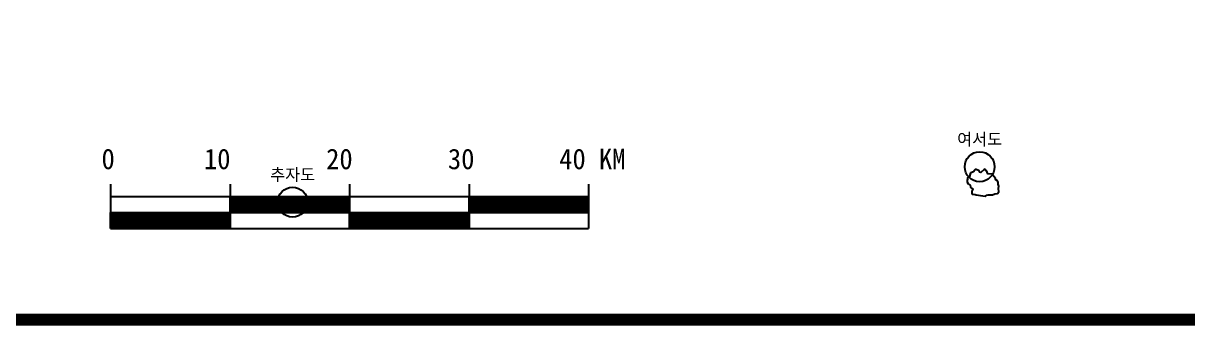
# Model space of a CAD drawing. Header units: millimetres. Extents: x -954552 to 1497340, y -301250 to 736091.
# Drawn here: x 112321 to 209764, y 41400 to 66677 of the extents above; entities that cross this region are included whole.
import ezdxf
from ezdxf.enums import TextEntityAlignment as Align

# ---------------------------------------------------------------- set-up
doc = ezdxf.new("R2010")
doc.units = ezdxf.units.MM
for name, color, linetype in [('2122', 7, 'Continuous'), ('AWS', 4, 'Continuous'), ('AWS명', 2, 'Continuous')]:
    doc.layers.add(name, color=color, linetype=linetype)
doc.styles.add('GHS', font='')
doc.styles.get("Standard").update_dxf_attribs({"font": ''})
doc.styles.get('GHS').set_extended_font_data('BatangChe')
doc.styles.get('Standard').set_extended_font_data('Gulim')

# ---------------------------------------------------------------- blocks, each defined once
blk = doc.blocks.new('*X1')
at = {"color": 0, "linetype": 'Continuous'}
for p, q in [((330161, -42270), (340161, -42270)), ((330161, -42280), (340161, -42280)), ((330161, -42290), (340161, -42290)), ((330161, -42300), (340161, -42300)), ((330161, -42310), (340161, -42310)), ((330161, -42320), (340161, -42320)), ((330161, -42330), (340161, -42330)), ((330161, -42340), (340161, -42340)), ((330161, -42350), (340161, -42350)), ((330161, -42360), (340161, -42360)), ((330161, -42370), (340161, -42370)), ((330161, -42380), (340161, -42380)), ((330161, -42390), (340161, -42390)), ((330161, -42400), (340161, -42400)), ((330161, -42410), (340161, -42410)), ((330161, -42420), (340161, -42420)), ((330161, -42430), (340161, -42430)), ((330161, -42440), (340161, -42440)), ((330161, -42450), (340161, -42450)), ((330161, -42460), (340161, -42460)), ((330161, -42470), (340161, -42470)), ((330161, -42480), (340161, -42480)), ((330161, -42490), (340161, -42490)), ((330161, -42500), (340161, -42500)), ((330161, -42510), (340161, -42510)), ((330161, -42520), (340161, -42520)), ((330161, -42530), (340161, -42530)), ((330161, -42540), (340161, -42540)), ((330161, -42550), (340161, -42550)), ((330161, -42560), (340161, -42560)), ((330161, -42570), (340161, -42570)), ((330161, -42580), (340161, -42580)), ((330161, -42590), (340161, -42590)), ((330161, -42600), (340161, -42600)), ((330161, -42610), (340161, -42610)), ((330161, -42620), (340161, -42620)), ((330161, -42630), (340161, -42630)), ((330161, -42640), (340161, -42640)), ((330161, -42650), (340161, -42650)), ((330161, -42660), (340161, -42660)), ((330161, -42670), (340161, -42670)), ((330161, -42680), (340161, -42680)), ((330161, -42690), (340161, -42690)), ((330161, -42700), (340161, -42700)), ((330161, -42710), (340161, -42710)), ((330161, -42720), (340161, -42720)), ((330161, -42730), (340161, -42730)), ((330161, -42740), (340161, -42740)), ((330161, -42750), (340161, -42750)), ((330161, -42760), (340161, -42760)), ((330161, -42770), (340161, -42770)), ((330161, -42780), (340161, -42780)), ((330161, -42790), (340161, -42790)), ((330161, -42800), (340161, -42800)), ((330161, -42810), (340161, -42810)), ((330161, -42820), (340161, -42820)), ((330161, -42830), (340161, -42830)), ((330161, -42840), (340161, -42840)), ((330161, -42850), (340161, -42850)), ((330161, -42860), (340161, -42860)), ((330161, -42870), (340161, -42870)), ((330170, -43608), (330170, -42262)), ((330180, -43608), (330180, -42262)), ((330190, -43608), (330190, -42262)), ((330200, -43608), (330200, -42262)), ((330210, -43608), (330210, -42262)), ((330220, -43608), (330220, -42262)), ((330230, -43608), (330230, -42262)), ((330240, -43608), (330240, -42262)), ((330250, -43608), (330250, -42262)), ((330260, -43608), (330260, -42262)), ((330270, -43608), (330270, -42262)), ((330280, -43608), (330280, -42262)), ((330290, -43608), (330290, -42262)), ((330300, -43608), (330300, -42262)), ((330310, -43608), (330310, -42262)), ((330320, -43608), (330320, -42262)), ((330330, -43608), (330330, -42262)), ((330340, -43608), (330340, -42262)), ((330350, -43608), (330350, -42262)), ((330360, -43608), (330360, -42262)), ((330370, -43608), (330370, -42262)), ((330380, -43608), (330380, -42262)), ((330390, -43608), (330390, -42262)), ((330400, -43608), (330400, -42262)), ((330410, -43608), (330410, -42262)), ((330420, -43608), (330420, -42262)), ((330430, -43608), (330430, -42262)), ((330440, -43608), (330440, -42262)), ((330450, -43608), (330450, -42262)), ((330460, -43608), (330460, -42262)), ((330470, -43608), (330470, -42262)), ((330480, -43608), (330480, -42262)), ((330490, -43608), (330490, -42262)), ((330500, -43608), (330500, -42262)), ((330510, -43608), (330510, -42262)), ((330520, -43608), (330520, -42262)), ((330530, -43608), (330530, -42262)), ((330540, -43608), (330540, -42262)), ((330550, -43608), (330550, -42262)), ((330560, -43608), (330560, -42262)), ((330570, -43608), (330570, -42262)), ((330580, -43608), (330580, -42262)), ((330590, -43608), (330590, -42262)), ((330600, -43608), (330600, -42262)), ((330610, -43608), (330610, -42262)), ((330620, -43608), (330620, -42262)), ((330630, -43608), (330630, -42262)), ((330640, -43608), (330640, -42262)), ((330650, -43608), (330650, -42262)), ((330660, -43608), (330660, -42262)), ((330670, -43608), (330670, -42262)), ((330680, -43608), (330680, -42262)), ((330690, -43608), (330690, -42262)), ((330700, -43608), (330700, -42262)), ((330710, -43608), (330710, -42262)), ((330720, -43608), (330720, -42262)), ((330730, -43608), (330730, -42262)), ((330740, -43608), (330740, -42262)), ((330750, -43608), (330750, -42262)), ((330760, -43608), (330760, -42262)), ((330770, -43608), (330770, -42262)), ((330780, -43608), (330780, -42262)), ((330790, -43608), (330790, -42262)), ((330800, -43608), (330800, -42262)), ((330810, -43608), (330810, -42262)), ((330820, -43608), (330820, -42262)), ((330830, -43608), (330830, -42262)), ((330840, -43608), (330840, -42262)), ((330850, -43608), (330850, -42262)), ((330860, -43608), (330860, -42262)), ((330870, -43608), (330870, -42262)), ((330880, -43608), (330880, -42262)), ((330890, -43608), (330890, -42262)), ((330900, -43608), (330900, -42262)), ((330910, -43608), (330910, -42262)), ((330920, -43608), (330920, -42262)), ((330930, -43608), (330930, -42262)), ((330940, -43608), (330940, -42262)), ((330950, -43608), (330950, -42262)), ((330960, -43608), (330960, -42262)), ((330970, -43608), (330970, -42262)), ((330980, -43608), (330980, -42262)), ((330990, -43608), (330990, -42262)), ((331000, -43608), (331000, -42262)), ((331010, -43608), (331010, -42262)), ((331020, -43608), (331020, -42262)), ((331030, -43608), (331030, -42262)), ((331040, -43608), (331040, -42262)), ((331050, -43608), (331050, -42262)), ((331060, -43608), (331060, -42262)), ((331070, -43608), (331070, -42262)), ((331080, -43608), (331080, -42262)), ((331090, -43608), (331090, -42262)), ((331100, -43608), (331100, -42262)), ((331110, -43608), (331110, -42262)), ((331120, -43608), (331120, -42262)), ((331130, -43608), (331130, -42262)), ((331140, -43608), (331140, -42262)), ((331150, -43608), (331150, -42262)), ((331160, -43608), (331160, -42262)), ((331170, -43608), (331170, -42262)), ((331180, -43608), (331180, -42262)), ((331190, -43608), (331190, -42262)), ((331200, -43608), (331200, -42262)), ((331210, -43608), (331210, -42262)), ((331220, -43608), (331220, -42262)), ((331230, -43608), (331230, -42262)), ((331240, -43608), (331240, -42262)), ((331250, -43608), (331250, -42262)), ((331260, -43608), (331260, -42262)), ((331270, -43608), (331270, -42262)), ((331280, -43608), (331280, -42262)), ((331290, -43608), (331290, -42262)), ((331300, -43608), (331300, -42262)), ((331310, -43608), (331310, -42262)), ((331320, -43608), (331320, -42262)), ((331330, -43608), (331330, -42262)), ((331340, -43608), (331340, -42262)), ((331350, -43608), (331350, -42262)), ((331360, -43608), (331360, -42262)), ((331370, -43608), (331370, -42262)), ((331380, -43608), (331380, -42262)), ((331390, -43608), (331390, -42262)), ((331400, -43608), (331400, -42262)), ((331410, -43608), (331410, -42262)), ((331420, -43608), (331420, -42262)), ((331430, -43608), (331430, -42262)), ((331440, -43608), (331440, -42262)), ((331450, -43608), (331450, -42262)), ((331460, -43608), (331460, -42262)), ((331470, -43608), (331470, -42262)), ((331480, -43608), (331480, -42262)), ((331490, -43608), (331490, -42262)), ((331500, -43608), (331500, -42262)), ((331510, -43608), (331510, -42262)), ((331520, -43608), (331520, -42262)), ((331530, -43608), (331530, -42262)), ((331540, -43608), (331540, -42262)), ((331550, -43608), (331550, -42262)), ((331560, -43608), (331560, -42262)), ((331570, -43608), (331570, -42262)), ((331580, -43608), (331580, -42262)), ((331590, -43608), (331590, -42262)), ((331600, -43608), (331600, -42262)), ((331610, -43608), (331610, -42262)), ((331620, -43608), (331620, -42262)), ((331630, -43608), (331630, -42262)), ((331640, -43608), (331640, -42262)), ((331650, -43608), (331650, -42262)), ((331660, -43608), (331660, -42262)), ((331670, -43608), (331670, -42262)), ((331680, -43608), (331680, -42262)), ((331690, -43608), (331690, -42262)), ((331700, -43608), (331700, -42262)), ((331710, -43608), (331710, -42262)), ((331720, -43608), (331720, -42262)), ((331730, -43608), (331730, -42262)), ((331740, -43608), (331740, -42262)), ((331750, -43608), (331750, -42262)), ((331760, -43608), (331760, -42262)), ((331770, -43608), (331770, -42262)), ((331780, -43608), (331780, -42262)), ((331790, -43608), (331790, -42262)), ((331800, -43608), (331800, -42262)), ((331810, -43608), (331810, -42262)), ((331820, -43608), (331820, -42262)), ((331830, -43608), (331830, -42262)), ((331840, -43608), (331840, -42262)), ((331850, -43608), (331850, -42262)), ((331860, -43608), (331860, -42262)), ((331870, -43608), (331870, -42262)), ((331880, -43608), (331880, -42262)), ((331890, -43608), (331890, -42262)), ((331900, -43608), (331900, -42262)), ((331910, -43608), (331910, -42262)), ((331920, -43608), (331920, -42262)), ((331930, -43608), (331930, -42262)), ((331940, -43608), (331940, -42262)), ((331950, -43608), (331950, -42262)), ((331960, -43608), (331960, -42262)), ((331970, -43608), (331970, -42262)), ((331980, -43608), (331980, -42262)), ((331990, -43608), (331990, -42262)), ((332000, -43608), (332000, -42262)), ((332010, -43608), (332010, -42262)), ((332020, -43608), (332020, -42262)), ((332030, -43608), (332030, -42262)), ((332040, -43608), (332040, -42262)), ((332050, -43608), (332050, -42262)), ((332060, -43608), (332060, -42262)), ((332070, -43608), (332070, -42262)), ((332080, -43608), (332080, -42262)), ((332090, -43608), (332090, -42262)), ((332100, -43608), (332100, -42262)), ((332110, -43608), (332110, -42262)), ((332120, -43608), (332120, -42262)), ((332130, -43608), (332130, -42262)), ((332140, -43608), (332140, -42262)), ((332150, -43608), (332150, -42262)), ((332160, -43608), (332160, -42262)), ((332170, -43608), (332170, -42262)), ((332180, -43608), (332180, -42262)), ((332190, -43608), (332190, -42262)), ((332200, -43608), (332200, -42262)), ((332210, -43608), (332210, -42262)), ((332220, -43608), (332220, -42262)), ((332230, -43608), (332230, -42262)), ((332240, -43608), (332240, -42262)), ((332250, -43608), (332250, -42262)), ((332260, -43608), (332260, -42262)), ((332270, -43608), (332270, -42262)), ((332280, -43608), (332280, -42262)), ((332290, -43608), (332290, -42262)), ((332300, -43608), (332300, -42262)), ((332310, -43608), (332310, -42262)), ((332320, -43608), (332320, -42262)), ((332330, -43608), (332330, -42262)), ((332340, -43608), (332340, -42262)), ((332350, -43608), (332350, -42262)), ((332360, -43608), (332360, -42262)), ((332370, -43608), (332370, -42262)), ((332380, -43608), (332380, -42262)), ((332390, -43608), (332390, -42262)), ((332400, -43608), (332400, -42262)), ((332410, -43608), (332410, -42262)), ((332420, -43608), (332420, -42262)), ((332430, -43608), (332430, -42262)), ((332440, -43608), (332440, -42262)), ((332450, -43608), (332450, -42262)), ((332460, -43608), (332460, -42262)), ((332470, -43608), (332470, -42262)), ((332480, -43608), (332480, -42262)), ((332490, -43608), (332490, -42262)), ((332500, -43608), (332500, -42262)), ((332510, -43608), (332510, -42262)), ((332520, -43608), (332520, -42262)), ((332530, -43608), (332530, -42262)), ((332540, -43608), (332540, -42262)), ((332550, -43608), (332550, -42262)), ((332560, -43608), (332560, -42262)), ((332570, -43608), (332570, -42262)), ((332580, -43608), (332580, -42262)), ((332590, -43608), (332590, -42262)), ((332600, -43608), (332600, -42262)), ((332610, -43608), (332610, -42262)), ((332620, -43608), (332620, -42262)), ((332630, -43608), (332630, -42262)), ((332640, -43608), (332640, -42262)), ((332650, -43608), (332650, -42262)), ((332660, -43608), (332660, -42262)), ((332670, -43608), (332670, -42262)), ((332680, -43608), (332680, -42262)), ((332690, -43608), (332690, -42262)), ((332700, -43608), (332700, -42262)), ((332710, -43608), (332710, -42262)), ((332720, -43608), (332720, -42262)), ((332730, -43608), (332730, -42262)), ((332740, -43608), (332740, -42262)), ((332750, -43608), (332750, -42262)), ((332760, -43608), (332760, -42262)), ((332770, -43608), (332770, -42262)), ((332780, -43608), (332780, -42262)), ((332790, -43608), (332790, -42262)), ((332800, -43608), (332800, -42262)), ((332810, -43608), (332810, -42262)), ((332820, -43608), (332820, -42262)), ((332830, -43608), (332830, -42262)), ((332840, -43608), (332840, -42262)), ((332850, -43608), (332850, -42262)), ((332860, -43608), (332860, -42262)), ((332870, -43608), (332870, -42262)), ((332880, -43608), (332880, -42262)), ((332890, -43608), (332890, -42262)), ((332900, -43608), (332900, -42262)), ((332910, -43608), (332910, -42262)), ((332920, -43608), (332920, -42262)), ((332930, -43608), (332930, -42262)), ((332940, -43608), (332940, -42262)), ((332950, -43608), (332950, -42262)), ((332960, -43608), (332960, -42262)), ((332970, -43608), (332970, -42262)), ((332980, -43608), (332980, -42262)), ((332990, -43608), (332990, -42262)), ((333000, -43608), (333000, -42262)), ((333010, -43608), (333010, -42262)), ((333020, -43608), (333020, -42262)), ((333030, -43608), (333030, -42262)), ((333040, -43608), (333040, -42262)), ((333050, -43608), (333050, -42262)), ((333060, -43608), (333060, -42262)), ((333070, -43608), (333070, -42262)), ((333080, -43608), (333080, -42262)), ((333090, -43608), (333090, -42262)), ((333100, -43608), (333100, -42262)), ((333110, -43608), (333110, -42262)), ((333120, -43608), (333120, -42262)), ((333130, -43608), (333130, -42262)), ((333140, -43608), (333140, -42262)), ((333150, -43608), (333150, -42262)), ((333160, -43608), (333160, -42262)), ((333170, -43608), (333170, -42262)), ((333180, -43608), (333180, -42262)), ((333190, -43608), (333190, -42262)), ((333200, -43608), (333200, -42262)), ((333210, -43608), (333210, -42262)), ((333220, -43608), (333220, -42262)), ((333230, -43608), (333230, -42262)), ((333240, -43608), (333240, -42262)), ((333250, -43608), (333250, -42262)), ((333260, -43608), (333260, -42262)), ((333270, -43608), (333270, -42262)), ((333280, -43608), (333280, -42262)), ((333290, -43608), (333290, -42262)), ((333300, -43608), (333300, -42262)), ((333310, -43608), (333310, -42262)), ((333320, -43608), (333320, -42262)), ((333330, -43608), (333330, -42262)), ((333340, -43608), (333340, -42262)), ((333350, -43608), (333350, -42262)), ((333360, -43608), (333360, -42262)), ((333370, -43608), (333370, -42262)), ((333380, -43608), (333380, -42262)), ((333390, -43608), (333390, -42262)), ((333400, -43608), (333400, -42262)), ((333410, -43608), (333410, -42262)), ((333420, -43608), (333420, -42262)), ((333430, -43608), (333430, -42262)), ((333440, -43608), (333440, -42262)), ((333450, -43608), (333450, -42262)), ((333460, -43608), (333460, -42262)), ((333470, -43608), (333470, -42262)), ((333480, -43608), (333480, -42262)), ((333490, -43608), (333490, -42262)), ((333500, -43608), (333500, -42262)), ((333510, -43608), (333510, -42262)), ((333520, -43608), (333520, -42262)), ((333530, -43608), (333530, -42262)), ((333540, -43608), (333540, -42262)), ((333550, -43608), (333550, -42262)), ((333560, -43608), (333560, -42262)), ((333570, -43608), (333570, -42262)), ((333580, -43608), (333580, -42262)), ((333590, -43608), (333590, -42262)), ((333600, -43608), (333600, -42262)), ((333610, -43608), (333610, -42262)), ((333620, -43608), (333620, -42262)), ((333630, -43608), (333630, -42262)), ((333640, -43608), (333640, -42262)), ((333650, -43608), (333650, -42262)), ((333660, -43608), (333660, -42262)), ((333670, -43608), (333670, -42262)), ((333680, -43608), (333680, -42262)), ((333690, -43608), (333690, -42262)), ((333700, -43608), (333700, -42262)), ((333710, -43608), (333710, -42262)), ((333720, -43608), (333720, -42262)), ((333730, -43608), (333730, -42262)), ((333740, -43608), (333740, -42262)), ((333750, -43608), (333750, -42262)), ((333760, -43608), (333760, -42262)), ((333770, -43608), (333770, -42262)), ((333780, -43608), (333780, -42262)), ((333790, -43608), (333790, -42262)), ((333800, -43608), (333800, -42262)), ((333810, -43608), (333810, -42262)), ((333820, -43608), (333820, -42262)), ((333830, -43608), (333830, -42262)), ((333840, -43608), (333840, -42262)), ((333850, -43608), (333850, -42262)), ((333860, -43608), (333860, -42262)), ((333870, -43608), (333870, -42262)), ((333880, -43608), (333880, -42262)), ((333890, -43608), (333890, -42262)), ((333900, -43608), (333900, -42262)), ((333910, -43608), (333910, -42262)), ((333920, -43608), (333920, -42262)), ((333930, -43608), (333930, -42262)), ((333940, -43608), (333940, -42262)), ((333950, -43608), (333950, -42262)), ((333960, -43608), (333960, -42262)), ((333970, -43608), (333970, -42262)), ((333980, -43608), (333980, -42262)), ((333990, -43608), (333990, -42262)), ((334000, -43608), (334000, -42262)), ((334010, -43608), (334010, -42262)), ((334020, -43608), (334020, -42262)), ((334030, -43608), (334030, -42262)), ((334040, -43608), (334040, -42262)), ((334050, -43608), (334050, -42262)), ((334060, -43608), (334060, -42262)), ((334070, -43608), (334070, -42262)), ((334080, -43608), (334080, -42262)), ((334090, -43608), (334090, -42262)), ((334100, -43608), (334100, -42262)), ((334110, -43608), (334110, -42262)), ((334120, -43608), (334120, -42262)), ((334130, -43608), (334130, -42262)), ((334140, -43608), (334140, -42262)), ((334150, -43608), (334150, -42262)), ((334160, -43608), (334160, -42262)), ((334170, -43608), (334170, -42262)), ((334180, -43608), (334180, -42262)), ((334190, -43608), (334190, -42262)), ((334200, -43608), (334200, -42262)), ((334210, -43608), (334210, -42262)), ((334220, -43608), (334220, -42262)), ((334230, -43608), (334230, -42262)), ((334240, -43608), (334240, -42262)), ((334250, -43608), (334250, -42262)), ((334260, -43608), (334260, -42262)), ((334270, -43608), (334270, -42262)), ((334280, -43608), (334280, -42262)), ((334290, -43608), (334290, -42262)), ((334300, -43608), (334300, -42262)), ((334310, -43608), (334310, -42262)), ((334320, -43608), (334320, -42262)), ((334330, -43608), (334330, -42262)), ((334340, -43608), (334340, -42262)), ((334350, -43608), (334350, -42262)), ((334360, -43608), (334360, -42262)), ((334370, -43608), (334370, -42262)), ((334380, -43608), (334380, -42262)), ((334390, -43608), (334390, -42262)), ((334400, -43608), (334400, -42262)), ((334410, -43608), (334410, -42262)), ((334420, -43608), (334420, -42262)), ((334430, -43608), (334430, -42262)), ((334440, -43608), (334440, -42262)), ((334450, -43608), (334450, -42262)), ((334460, -43608), (334460, -42262)), ((334470, -43608), (334470, -42262)), ((334480, -43608), (334480, -42262)), ((334490, -43608), (334490, -42262)), ((334500, -43608), (334500, -42262)), ((334510, -43608), (334510, -42262)), ((334520, -43608), (334520, -42262)), ((334530, -43608), (334530, -42262)), ((334540, -43608), (334540, -42262)), ((334550, -43608), (334550, -42262)), ((334560, -43608), (334560, -42262)), ((334570, -43608), (334570, -42262)), ((334580, -43608), (334580, -42262)), ((334590, -43608), (334590, -42262)), ((334600, -43608), (334600, -42262)), ((334610, -43608), (334610, -42262)), ((334620, -43608), (334620, -42262)), ((334630, -43608), (334630, -42262)), ((334640, -43608), (334640, -42262)), ((334650, -43608), (334650, -42262)), ((334660, -43608), (334660, -42262)), ((334670, -43608), (334670, -42262)), ((334680, -43608), (334680, -42262)), ((334690, -43608), (334690, -42262)), ((334700, -43608), (334700, -42262)), ((334710, -43608), (334710, -42262)), ((334720, -43608), (334720, -42262)), ((334730, -43608), (334730, -42262)), ((334740, -43608), (334740, -42262)), ((334750, -43608), (334750, -42262)), ((334760, -43608), (334760, -42262)), ((334770, -43608), (334770, -42262)), ((334780, -43608), (334780, -42262)), ((334790, -43608), (334790, -42262)), ((334800, -43608), (334800, -42262)), ((334810, -43608), (334810, -42262)), ((334820, -43608), (334820, -42262)), ((334830, -43608), (334830, -42262)), ((334840, -43608), (334840, -42262)), ((334850, -43608), (334850, -42262)), ((334860, -43608), (334860, -42262)), ((334870, -43608), (334870, -42262)), ((334880, -43608), (334880, -42262)), ((334890, -43608), (334890, -42262)), ((334900, -43608), (334900, -42262)), ((334910, -43608), (334910, -42262)), ((334920, -43608), (334920, -42262)), ((334930, -43608), (334930, -42262)), ((334940, -43608), (334940, -42262)), ((334950, -43608), (334950, -42262)), ((334960, -43608), (334960, -42262)), ((334970, -43608), (334970, -42262)), ((334980, -43608), (334980, -42262)), ((334990, -43608), (334990, -42262)), ((335000, -43608), (335000, -42262)), ((335010, -43608), (335010, -42262)), ((335020, -43608), (335020, -42262)), ((335030, -43608), (335030, -42262)), ((335040, -43608), (335040, -42262)), ((335050, -43608), (335050, -42262)), ((335060, -43608), (335060, -42262)), ((335070, -43608), (335070, -42262)), ((335080, -43608), (335080, -42262)), ((335090, -43608), (335090, -42262)), ((335100, -43608), (335100, -42262)), ((335110, -43608), (335110, -42262)), ((335120, -43608), (335120, -42262)), ((335130, -43608), (335130, -42262)), ((335140, -43608), (335140, -42262)), ((335150, -43608), (335150, -42262)), ((335160, -43608), (335160, -42262)), ((335170, -43608), (335170, -42262)), ((335180, -43608), (335180, -42262)), ((335190, -43608), (335190, -42262)), ((335200, -43608), (335200, -42262)), ((335210, -43608), (335210, -42262)), ((335220, -43608), (335220, -42262)), ((335230, -43608), (335230, -42262)), ((335240, -43608), (335240, -42262)), ((335250, -43608), (335250, -42262)), ((335260, -43608), (335260, -42262)), ((335270, -43608), (335270, -42262)), ((335280, -43608), (335280, -42262)), ((335290, -43608), (335290, -42262)), ((335300, -43608), (335300, -42262)), ((335310, -43608), (335310, -42262)), ((335320, -43608), (335320, -42262)), ((335330, -43608), (335330, -42262)), ((335340, -43608), (335340, -42262)), ((335350, -43608), (335350, -42262)), ((335360, -43608), (335360, -42262)), ((335370, -43608), (335370, -42262)), ((335380, -43608), (335380, -42262)), ((335390, -43608), (335390, -42262)), ((335400, -43608), (335400, -42262)), ((335410, -43608), (335410, -42262)), ((335420, -43608), (335420, -42262)), ((335430, -43608), (335430, -42262)), ((335440, -43608), (335440, -42262)), ((335450, -43608), (335450, -42262)), ((335460, -43608), (335460, -42262)), ((335470, -43608), (335470, -42262)), ((335480, -43608), (335480, -42262)), ((335490, -43608), (335490, -42262)), ((335500, -43608), (335500, -42262)), ((335510, -43608), (335510, -42262)), ((335520, -43608), (335520, -42262)), ((335530, -43608), (335530, -42262)), ((335540, -43608), (335540, -42262)), ((335550, -43608), (335550, -42262)), ((335560, -43608), (335560, -42262)), ((335570, -43608), (335570, -42262)), ((335580, -43608), (335580, -42262)), ((335590, -43608), (335590, -42262)), ((335600, -43608), (335600, -42262)), ((335610, -43608), (335610, -42262)), ((335620, -43608), (335620, -42262)), ((335630, -43608), (335630, -42262)), ((335640, -43608), (335640, -42262)), ((335650, -43608), (335650, -42262)), ((335660, -43608), (335660, -42262)), ((335670, -43608), (335670, -42262)), ((335680, -43608), (335680, -42262)), ((335690, -43608), (335690, -42262)), ((335700, -43608), (335700, -42262)), ((335710, -43608), (335710, -42262)), ((335720, -43608), (335720, -42262)), ((335730, -43608), (335730, -42262)), ((335740, -43608), (335740, -42262)), ((335750, -43608), (335750, -42262)), ((335760, -43608), (335760, -42262)), ((335770, -43608), (335770, -42262)), ((335780, -43608), (335780, -42262)), ((335790, -43608), (335790, -42262)), ((335800, -43608), (335800, -42262)), ((335810, -43608), (335810, -42262)), ((335820, -43608), (335820, -42262)), ((335830, -43608), (335830, -42262)), ((335840, -43608), (335840, -42262)), ((335850, -43608), (335850, -42262)), ((335860, -43608), (335860, -42262)), ((335870, -43608), (335870, -42262)), ((335880, -43608), (335880, -42262)), ((335890, -43608), (335890, -42262)), ((335900, -43608), (335900, -42262)), ((335910, -43608), (335910, -42262)), ((335920, -43608), (335920, -42262)), ((335930, -43608), (335930, -42262)), ((335940, -43608), (335940, -42262)), ((335950, -43608), (335950, -42262)), ((335960, -43608), (335960, -42262)), ((335970, -43608), (335970, -42262)), ((335980, -43608), (335980, -42262)), ((335990, -43608), (335990, -42262)), ((336000, -43608), (336000, -42262)), ((336010, -43608), (336010, -42262)), ((336020, -43608), (336020, -42262)), ((336030, -43608), (336030, -42262)), ((336040, -43608), (336040, -42262)), ((336050, -43608), (336050, -42262)), ((336060, -43608), (336060, -42262)), ((336070, -43608), (336070, -42262)), ((336080, -43608), (336080, -42262)), ((336090, -43608), (336090, -42262)), ((336100, -43608), (336100, -42262)), ((336110, -43608), (336110, -42262)), ((336120, -43608), (336120, -42262)), ((336130, -43608), (336130, -42262)), ((336140, -43608), (336140, -42262)), ((336150, -43608), (336150, -42262)), ((336160, -43608), (336160, -42262)), ((336170, -43608), (336170, -42262)), ((336180, -43608), (336180, -42262)), ((336190, -43608), (336190, -42262)), ((336200, -43608), (336200, -42262)), ((336210, -43608), (336210, -42262)), ((336220, -43608), (336220, -42262)), ((336230, -43608), (336230, -42262)), ((336240, -43608), (336240, -42262)), ((336250, -43608), (336250, -42262)), ((336260, -43608), (336260, -42262)), ((336270, -43608), (336270, -42262)), ((336280, -43608), (336280, -42262)), ((336290, -43608), (336290, -42262)), ((336300, -43608), (336300, -42262)), ((336310, -43608), (336310, -42262)), ((336320, -43608), (336320, -42262)), ((336330, -43608), (336330, -42262)), ((336340, -43608), (336340, -42262)), ((336350, -43608), (336350, -42262)), ((336360, -43608), (336360, -42262)), ((336370, -43608), (336370, -42262)), ((336380, -43608), (336380, -42262)), ((336390, -43608), (336390, -42262)), ((336400, -43608), (336400, -42262)), ((336410, -43608), (336410, -42262)), ((336420, -43608), (336420, -42262)), ((336430, -43608), (336430, -42262)), ((336440, -43608), (336440, -42262)), ((336450, -43608), (336450, -42262)), ((336460, -43608), (336460, -42262)), ((336470, -43608), (336470, -42262)), ((336480, -43608), (336480, -42262)), ((336490, -43608), (336490, -42262)), ((336500, -43608), (336500, -42262)), ((336510, -43608), (336510, -42262)), ((336520, -43608), (336520, -42262)), ((336530, -43608), (336530, -42262)), ((336540, -43608), (336540, -42262)), ((336550, -43608), (336550, -42262)), ((336560, -43608), (336560, -42262)), ((336570, -43608), (336570, -42262)), ((336580, -43608), (336580, -42262)), ((336590, -43608), (336590, -42262)), ((336600, -43608), (336600, -42262)), ((336610, -43608), (336610, -42262)), ((336620, -43608), (336620, -42262)), ((336630, -43608), (336630, -42262)), ((336640, -43608), (336640, -42262)), ((336650, -43608), (336650, -42262)), ((336660, -43608), (336660, -42262)), ((336670, -43608), (336670, -42262)), ((336680, -43608), (336680, -42262)), ((336690, -43608), (336690, -42262)), ((336700, -43608), (336700, -42262)), ((336710, -43608), (336710, -42262)), ((336720, -43608), (336720, -42262)), ((336730, -43608), (336730, -42262)), ((336740, -43608), (336740, -42262)), ((336750, -43608), (336750, -42262)), ((336760, -43608), (336760, -42262)), ((336770, -43608), (336770, -42262)), ((336780, -43608), (336780, -42262)), ((336790, -43608), (336790, -42262)), ((336800, -43608), (336800, -42262)), ((336810, -43608), (336810, -42262)), ((336820, -43608), (336820, -42262)), ((336830, -43608), (336830, -42262)), ((336840, -43608), (336840, -42262)), ((336850, -43608), (336850, -42262)), ((336860, -43608), (336860, -42262)), ((336870, -43608), (336870, -42262)), ((336880, -43608), (336880, -42262)), ((336890, -43608), (336890, -42262)), ((336900, -43608), (336900, -42262)), ((336910, -43608), (336910, -42262)), ((336920, -43608), (336920, -42262)), ((336930, -43608), (336930, -42262)), ((336940, -43608), (336940, -42262)), ((336950, -43608), (336950, -42262)), ((336960, -43608), (336960, -42262)), ((336970, -43608), (336970, -42262)), ((336980, -43608), (336980, -42262)), ((336990, -43608), (336990, -42262)), ((337000, -43608), (337000, -42262)), ((337010, -43608), (337010, -42262)), ((337020, -43608), (337020, -42262)), ((337030, -43608), (337030, -42262)), ((337040, -43608), (337040, -42262)), ((337050, -43608), (337050, -42262)), ((337060, -43608), (337060, -42262)), ((337070, -43608), (337070, -42262)), ((337080, -43608), (337080, -42262)), ((337090, -43608), (337090, -42262)), ((337100, -43608), (337100, -42262)), ((337110, -43608), (337110, -42262)), ((337120, -43608), (337120, -42262)), ((337130, -43608), (337130, -42262)), ((337140, -43608), (337140, -42262)), ((337150, -43608), (337150, -42262)), ((337160, -43608), (337160, -42262)), ((337170, -43608), (337170, -42262)), ((337180, -43608), (337180, -42262)), ((337190, -43608), (337190, -42262)), ((337200, -43608), (337200, -42262)), ((337210, -43608), (337210, -42262)), ((337220, -43608), (337220, -42262)), ((337230, -43608), (337230, -42262)), ((337240, -43608), (337240, -42262)), ((337250, -43608), (337250, -42262)), ((337260, -43608), (337260, -42262)), ((337270, -43608), (337270, -42262)), ((337280, -43608), (337280, -42262)), ((337290, -43608), (337290, -42262)), ((337300, -43608), (337300, -42262)), ((337310, -43608), (337310, -42262)), ((337320, -43608), (337320, -42262)), ((337330, -43608), (337330, -42262)), ((337340, -43608), (337340, -42262)), ((337350, -43608), (337350, -42262)), ((337360, -43608), (337360, -42262)), ((337370, -43608), (337370, -42262)), ((337380, -43608), (337380, -42262)), ((337390, -43608), (337390, -42262)), ((337400, -43608), (337400, -42262)), ((337410, -43608), (337410, -42262)), ((337420, -43608), (337420, -42262)), ((337430, -43608), (337430, -42262)), ((337440, -43608), (337440, -42262)), ((337450, -43608), (337450, -42262)), ((337460, -43608), (337460, -42262)), ((337470, -43608), (337470, -42262)), ((337480, -43608), (337480, -42262)), ((337490, -43608), (337490, -42262)), ((337500, -43608), (337500, -42262)), ((337510, -43608), (337510, -42262)), ((337520, -43608), (337520, -42262)), ((337530, -43608), (337530, -42262)), ((337540, -43608), (337540, -42262)), ((337550, -43608), (337550, -42262)), ((337560, -43608), (337560, -42262)), ((337570, -43608), (337570, -42262)), ((337580, -43608), (337580, -42262)), ((337590, -43608), (337590, -42262)), ((337600, -43608), (337600, -42262)), ((337610, -43608), (337610, -42262)), ((337620, -43608), (337620, -42262)), ((337630, -43608), (337630, -42262)), ((337640, -43608), (337640, -42262)), ((337650, -43608), (337650, -42262)), ((337660, -43608), (337660, -42262)), ((337670, -43608), (337670, -42262)), ((337680, -43608), (337680, -42262)), ((337690, -43608), (337690, -42262)), ((337700, -43608), (337700, -42262)), ((337710, -43608), (337710, -42262)), ((337720, -43608), (337720, -42262)), ((337730, -43608), (337730, -42262)), ((337740, -43608), (337740, -42262)), ((337750, -43608), (337750, -42262)), ((337760, -43608), (337760, -42262)), ((337770, -43608), (337770, -42262)), ((337780, -43608), (337780, -42262)), ((337790, -43608), (337790, -42262)), ((337800, -43608), (337800, -42262)), ((337810, -43608), (337810, -42262)), ((337820, -43608), (337820, -42262)), ((337830, -43608), (337830, -42262)), ((337840, -43608), (337840, -42262)), ((337850, -43608), (337850, -42262)), ((337860, -43608), (337860, -42262)), ((337870, -43608), (337870, -42262)), ((337880, -43608), (337880, -42262)), ((337890, -43608), (337890, -42262)), ((337900, -43608), (337900, -42262)), ((337910, -43608), (337910, -42262)), ((337920, -43608), (337920, -42262)), ((337930, -43608), (337930, -42262)), ((337940, -43608), (337940, -42262)), ((337950, -43608), (337950, -42262)), ((337960, -43608), (337960, -42262)), ((337970, -43608), (337970, -42262)), ((337980, -43608), (337980, -42262)), ((337990, -43608), (337990, -42262)), ((338000, -43608), (338000, -42262)), ((338010, -43608), (338010, -42262)), ((338020, -43608), (338020, -42262)), ((338030, -43608), (338030, -42262)), ((338040, -43608), (338040, -42262)), ((338050, -43608), (338050, -42262)), ((338060, -43608), (338060, -42262)), ((338070, -43608), (338070, -42262)), ((338080, -43608), (338080, -42262)), ((338090, -43608), (338090, -42262)), ((338100, -43608), (338100, -42262)), ((338110, -43608), (338110, -42262)), ((338120, -43608), (338120, -42262)), ((338130, -43608), (338130, -42262)), ((338140, -43608), (338140, -42262)), ((338150, -43608), (338150, -42262)), ((338160, -43608), (338160, -42262)), ((338170, -43608), (338170, -42262)), ((338180, -43608), (338180, -42262)), ((338190, -43608), (338190, -42262)), ((338200, -43608), (338200, -42262)), ((338210, -43608), (338210, -42262)), ((338220, -43608), (338220, -42262)), ((338230, -43608), (338230, -42262)), ((338240, -43608), (338240, -42262)), ((338250, -43608), (338250, -42262)), ((338260, -43608), (338260, -42262)), ((338270, -43608), (338270, -42262)), ((338280, -43608), (338280, -42262)), ((338290, -43608), (338290, -42262)), ((338300, -43608), (338300, -42262)), ((338310, -43608), (338310, -42262)), ((338320, -43608), (338320, -42262)), ((338330, -43608), (338330, -42262)), ((338340, -43608), (338340, -42262)), ((338350, -43608), (338350, -42262)), ((338360, -43608), (338360, -42262)), ((338370, -43608), (338370, -42262)), ((338380, -43608), (338380, -42262)), ((338390, -43608), (338390, -42262)), ((338400, -43608), (338400, -42262)), ((338410, -43608), (338410, -42262)), ((338420, -43608), (338420, -42262)), ((338430, -43608), (338430, -42262)), ((338440, -43608), (338440, -42262)), ((338450, -43608), (338450, -42262)), ((338460, -43608), (338460, -42262)), ((338470, -43608), (338470, -42262)), ((338480, -43608), (338480, -42262)), ((338490, -43608), (338490, -42262)), ((338500, -43608), (338500, -42262)), ((338510, -43608), (338510, -42262)), ((338520, -43608), (338520, -42262)), ((338530, -43608), (338530, -42262)), ((338540, -43608), (338540, -42262)), ((338550, -43608), (338550, -42262)), ((338560, -43608), (338560, -42262)), ((338570, -43608), (338570, -42262)), ((338580, -43608), (338580, -42262)), ((338590, -43608), (338590, -42262)), ((338600, -43608), (338600, -42262)), ((338610, -43608), (338610, -42262)), ((338620, -43608), (338620, -42262)), ((338630, -43608), (338630, -42262)), ((338640, -43608), (338640, -42262)), ((338650, -43608), (338650, -42262)), ((338660, -43608), (338660, -42262)), ((338670, -43608), (338670, -42262)), ((338680, -43608), (338680, -42262)), ((338690, -43608), (338690, -42262)), ((338700, -43608), (338700, -42262)), ((338710, -43608), (338710, -42262)), ((338720, -43608), (338720, -42262)), ((338730, -43608), (338730, -42262)), ((338740, -43608), (338740, -42262)), ((338750, -43608), (338750, -42262)), ((338760, -43608), (338760, -42262)), ((338770, -43608), (338770, -42262)), ((338780, -43608), (338780, -42262)), ((338790, -43608), (338790, -42262)), ((338800, -43608), (338800, -42262)), ((338810, -43608), (338810, -42262)), ((338820, -43608), (338820, -42262)), ((338830, -43608), (338830, -42262)), ((338840, -43608), (338840, -42262)), ((338850, -43608), (338850, -42262)), ((338860, -43608), (338860, -42262)), ((338870, -43608), (338870, -42262)), ((338880, -43608), (338880, -42262)), ((338890, -43608), (338890, -42262)), ((338900, -43608), (338900, -42262)), ((338910, -43608), (338910, -42262)), ((338920, -43608), (338920, -42262)), ((338930, -43608), (338930, -42262)), ((338940, -43608), (338940, -42262)), ((338950, -43608), (338950, -42262)), ((338960, -43608), (338960, -42262)), ((338970, -43608), (338970, -42262)), ((338980, -43608), (338980, -42262)), ((338990, -43608), (338990, -42262)), ((339000, -43608), (339000, -42262)), ((339010, -43608), (339010, -42262)), ((339020, -43608), (339020, -42262)), ((339030, -43608), (339030, -42262)), ((339040, -43608), (339040, -42262)), ((339050, -43608), (339050, -42262)), ((339060, -43608), (339060, -42262)), ((339070, -43608), (339070, -42262)), ((339080, -43608), (339080, -42262)), ((339090, -43608), (339090, -42262)), ((339100, -43608), (339100, -42262)), ((339110, -43608), (339110, -42262)), ((339120, -43608), (339120, -42262)), ((339130, -43608), (339130, -42262)), ((339140, -43608), (339140, -42262)), ((339150, -43608), (339150, -42262)), ((339160, -43608), (339160, -42262)), ((339170, -43608), (339170, -42262)), ((339180, -43608), (339180, -42262)), ((339190, -43608), (339190, -42262)), ((339200, -43608), (339200, -42262)), ((339210, -43608), (339210, -42262)), ((339220, -43608), (339220, -42262)), ((339230, -43608), (339230, -42262)), ((339240, -43608), (339240, -42262)), ((339250, -43608), (339250, -42262)), ((339260, -43608), (339260, -42262)), ((339270, -43608), (339270, -42262)), ((339280, -43608), (339280, -42262)), ((339290, -43608), (339290, -42262)), ((339300, -43608), (339300, -42262)), ((339310, -43608), (339310, -42262)), ((339320, -43608), (339320, -42262)), ((339330, -43608), (339330, -42262)), ((339340, -43608), (339340, -42262)), ((339350, -43608), (339350, -42262)), ((339360, -43608), (339360, -42262)), ((339370, -43608), (339370, -42262)), ((339380, -43608), (339380, -42262)), ((339390, -43608), (339390, -42262)), ((339400, -43608), (339400, -42262)), ((339410, -43608), (339410, -42262)), ((339420, -43608), (339420, -42262)), ((339430, -43608), (339430, -42262)), ((339440, -43608), (339440, -42262)), ((339450, -43608), (339450, -42262)), ((339460, -43608), (339460, -42262)), ((339470, -43608), (339470, -42262)), ((339480, -43608), (339480, -42262)), ((339490, -43608), (339490, -42262)), ((339500, -43608), (339500, -42262)), ((339510, -43608), (339510, -42262)), ((339520, -43608), (339520, -42262)), ((339530, -43608), (339530, -42262)), ((339540, -43608), (339540, -42262)), ((339550, -43608), (339550, -42262)), ((339560, -43608), (339560, -42262)), ((339570, -43608), (339570, -42262)), ((339580, -43608), (339580, -42262)), ((339590, -43608), (339590, -42262)), ((339600, -43608), (339600, -42262)), ((339610, -43608), (339610, -42262)), ((339620, -43608), (339620, -42262)), ((339630, -43608), (339630, -42262)), ((339640, -43608), (339640, -42262)), ((339650, -43608), (339650, -42262)), ((339660, -43608), (339660, -42262)), ((339670, -43608), (339670, -42262)), ((339680, -43608), (339680, -42262)), ((339690, -43608), (339690, -42262)), ((339700, -43608), (339700, -42262)), ((339710, -43608), (339710, -42262)), ((339720, -43608), (339720, -42262)), ((339730, -43608), (339730, -42262)), ((339740, -43608), (339740, -42262)), ((339750, -43608), (339750, -42262)), ((339760, -43608), (339760, -42262)), ((339770, -43608), (339770, -42262)), ((339780, -43608), (339780, -42262)), ((339790, -43608), (339790, -42262)), ((339800, -43608), (339800, -42262)), ((339810, -43608), (339810, -42262)), ((339820, -43608), (339820, -42262)), ((339830, -43608), (339830, -42262)), ((339840, -43608), (339840, -42262)), ((339850, -43608), (339850, -42262)), ((339860, -43608), (339860, -42262)), ((339870, -43608), (339870, -42262)), ((339880, -43608), (339880, -42262)), ((339890, -43608), (339890, -42262)), ((339900, -43608), (339900, -42262)), ((339910, -43608), (339910, -42262)), ((339920, -43608), (339920, -42262)), ((339930, -43608), (339930, -42262)), ((339940, -43608), (339940, -42262)), ((339950, -43608), (339950, -42262)), ((339960, -43608), (339960, -42262)), ((339970, -43608), (339970, -42262)), ((339980, -43608), (339980, -42262)), ((339990, -43608), (339990, -42262)), ((340000, -43608), (340000, -42262)), ((340010, -43608), (340010, -42262)), ((340020, -43608), (340020, -42262)), ((340030, -43608), (340030, -42262)), ((340040, -43608), (340040, -42262)), ((340050, -43608), (340050, -42262)), ((340060, -43608), (340060, -42262)), ((340070, -43608), (340070, -42262)), ((340080, -43608), (340080, -42262)), ((340090, -43608), (340090, -42262)), ((340100, -43608), (340100, -42262)), ((340110, -43608), (340110, -42262)), ((340120, -43608), (340120, -42262)), ((340130, -43608), (340130, -42262)), ((340140, -43608), (340140, -42262)), ((340150, -43608), (340150, -42262)), ((330161, -42880), (340161, -42880)), ((330161, -42890), (340161, -42890)), ((330161, -42900), (340161, -42900)), ((330161, -42910), (340161, -42910)), ((330161, -42920), (340161, -42920)), ((330161, -42930), (340161, -42930)), ((330161, -42940), (340161, -42940)), ((330161, -42950), (340161, -42950)), ((330161, -42960), (340161, -42960)), ((330161, -42970), (340161, -42970)), ((330161, -42980), (340161, -42980)), ((330161, -42990), (340161, -42990)), ((330161, -43000), (340161, -43000)), ((330161, -43010), (340161, -43010)), ((330161, -43020), (340161, -43020)), ((330161, -43030), (340161, -43030)), ((330161, -43040), (340161, -43040)), ((330161, -43050), (340161, -43050)), ((330161, -43060), (340161, -43060)), ((330161, -43070), (340161, -43070)), ((330161, -43080), (340161, -43080)), ((330161, -43090), (340161, -43090)), ((330161, -43100), (340161, -43100)), ((330161, -43110), (340161, -43110)), ((330161, -43120), (340161, -43120)), ((330161, -43130), (340161, -43130)), ((330161, -43140), (340161, -43140)), ((330161, -43150), (340161, -43150)), ((330161, -43160), (340161, -43160)), ((330161, -43170), (340161, -43170)), ((330161, -43180), (340161, -43180)), ((330161, -43190), (340161, -43190)), ((330161, -43200), (340161, -43200)), ((330161, -43210), (340161, -43210)), ((330161, -43220), (340161, -43220)), ((330161, -43230), (340161, -43230)), ((330161, -43240), (340161, -43240)), ((330161, -43250), (340161, -43250)), ((330161, -43260), (340161, -43260)), ((330161, -43270), (340161, -43270)), ((330161, -43280), (340161, -43280)), ((330161, -43290), (340161, -43290)), ((330161, -43300), (340161, -43300)), ((330161, -43310), (340161, -43310)), ((330161, -43320), (340161, -43320)), ((330161, -43330), (340161, -43330)), ((330161, -43340), (340161, -43340)), ((330161, -43350), (340161, -43350)), ((330161, -43360), (340161, -43360)), ((330161, -43370), (340161, -43370)), ((330161, -43380), (340161, -43380)), ((330161, -43390), (340161, -43390)), ((330161, -43400), (340161, -43400)), ((330161, -43410), (340161, -43410)), ((330161, -43420), (340161, -43420)), ((330161, -43430), (340161, -43430)), ((330161, -43440), (340161, -43440)), ((330161, -43450), (340161, -43450)), ((330161, -43460), (340161, -43460)), ((330161, -43470), (340161, -43470)), ((330161, -43480), (340161, -43480)), ((330161, -43490), (340161, -43490)), ((330161, -43500), (340161, -43500)), ((330161, -43510), (340161, -43510)), ((330161, -43520), (340161, -43520)), ((330161, -43530), (340161, -43530)), ((330161, -43540), (340161, -43540)), ((330161, -43550), (340161, -43550)), ((330161, -43560), (340161, -43560)), ((330161, -43570), (340161, -43570)), ((330161, -43580), (340161, -43580)), ((330161, -43590), (340161, -43590)), ((330161, -43600), (340161, -43600))]:
    blk.add_line(p, q, dxfattribs=at)

msp = doc.modelspace()

# ---------------------------------------------------------------- linework, layer by layer
at = {"const_width": 1000}
msp.add_lwpolyline([(436634, 41900), (436634, 603450), (72212, 603450), (72212, 41900)], close=True, dxfattribs=at)
at = {"linetype": 'Continuous'}
for points in [[(119621, 53236), (119621, 50864)], [(129621, 53236), (129621, 50864)], [(139621, 53236), (139621, 49518)], [(149621, 53236), (149621, 49518)], [(159621, 53236), (159621, 49518)], [(119621, 52210), (159621, 52210)], [(119621, 50864), (119621, 49518)], [(119621, 50864), (129621, 50864)], [(129621, 50864), (159621, 50864)], [(129621, 50864), (129621, 49518)], [(119621, 49518), (129621, 49518)], [(129621, 49518), (159621, 49518)]]:
    msp.add_lwpolyline(points, dxfattribs=at)
at = {"layer": '2122', "color": 7}
msp.add_lwpolyline([(192625, 52249), (192808, 52224), (192846, 52232), (192953, 52300), (193059, 52352), (193422, 52347), (193635, 52431), (193842, 52459), (193950, 52590), (193941, 52870), (193968, 53051), (193908, 53233), (193903, 53283), (193910, 53383), (193880, 53461), (193837, 53515), (193719, 53586), (193676, 53648), (193671, 53699), (193468, 53986), (193419, 54040), (193359, 54060), (193051, 54101), (192984, 54242), (192920, 54327), (192873, 54347), (192861, 54379), (192806, 54460), (192787, 54473), (192744, 54467), (192447, 54212), (192353, 54242), (192298, 54345), (192298, 54345), (192261, 54386), (192068, 54458), (191969, 54456), (191937, 54429), (191937, 54410), (191847, 54249), (191616, 54180), (191596, 54165), (191492, 53885), (191450, 53845), (191438, 53845), (191425, 53820), (191362, 53758), (191344, 53753), (191325, 53726), (191326, 53638), (191314, 53575), (191317, 53393), (191396, 53250), (191557, 53141), (191593, 52978), (191648, 52915), (191742, 52882), (191784, 52832), (191758, 52713), (191707, 52621), (191705, 52464), (191737, 52406), (191804, 52381), (191966, 52373), (192065, 52334), (192625, 52249), (192625, 52249)], dxfattribs=at)
at = {"layer": 'AWS'}
for centre in [(192354, 54687), (134861, 51728)]:
    msp.add_circle(centre, 1250, dxfattribs=at)

# ---------------------------------------------------------------- block references
at = {"linetype": 'Continuous'}
for p in [(-200540, 94472), (-180540, 94472), (-210540, 93126), (-190540, 93126)]:
    msp.add_blockref('*X1', p, dxfattribs=at)

# ---------------------------------------------------------------- texts
at = {"linetype": 'Continuous', "style": 'GHS'}
for s, p in [('0', (118868, 54481)), ('10', (127441, 54481)), ('20', (137666, 54481)), ('30', (147857, 54481)), ('40 KM', (157170, 54481))]:
    msp.add_text(s, height=1715, dxfattribs=at).set_placement(p)
at = {"layer": 'AWS명'}
for s, p in [('여서도', (192354, 56187)), ('추자도', (134861, 53228))]:
    msp.add_text(s, height=1000, dxfattribs=at).set_placement(p, align=Align.BOTTOM_CENTER)

doc.saveas('drawing.dxf')
